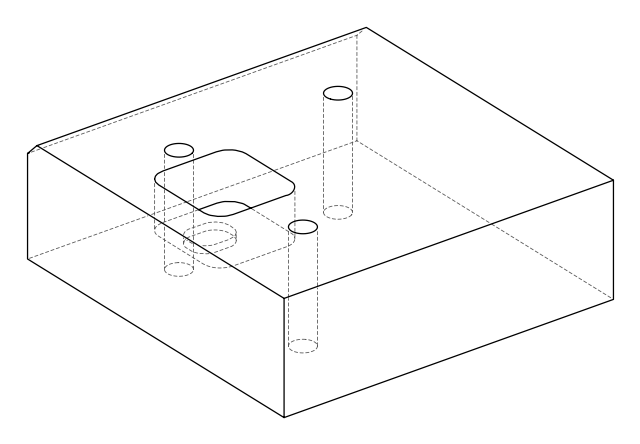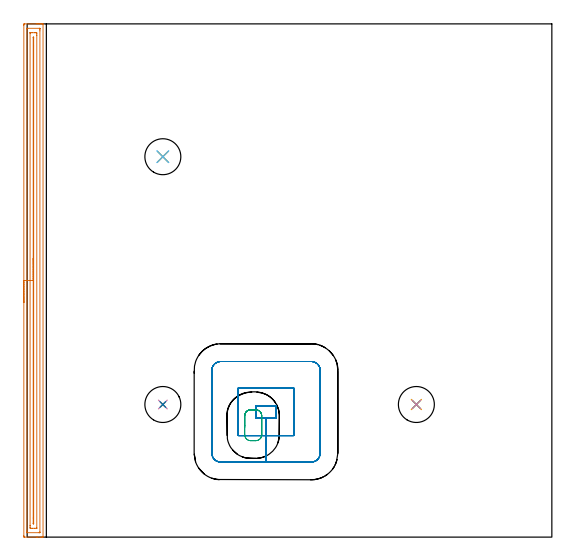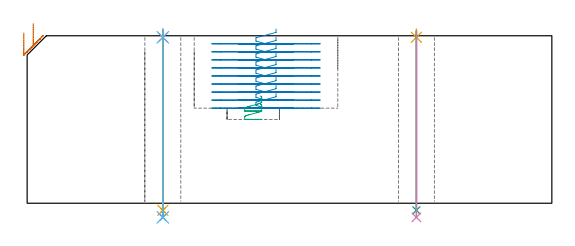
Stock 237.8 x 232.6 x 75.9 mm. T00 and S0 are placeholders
(PLAN: 12 operations, 8 tool changes, 16.9 min)
(1 AREA_MILL | FG_CHAMFER_SURFACE | UGT0205_001 | 7.6 min | 8808 mm3)
(2 MILL_RECTANGULAR_POCKET | POCKET_RECTANGULAR_STRAIGHT | NXT0201_012 | Follow Part, ap 4, ae 75% | 6.82 min | 127491 mm3)
(3 MILL_RECTANGULAR_POCKET_1 | POCKET_RECTANGULAR_STRAIGHT_1 | NXT0201_012 | Follow Part, ap 4, ae 75% | 0.38 min | 3123 mm3)
(4 SPOT_DRILL | STEP1HOLE | NXT0321_9005460120000 | 0.03 min | 7 mm3)
(5 SPOT_DRILL_1 | STEP1HOLE_1 | NXT0321_9005460120000 | 0.03 min | 2 mm3)
(6 SPOT_DRILL_2 | STEP1HOLE_2 | NXT0321_9005460120000 | 0.03 min | 4 mm3)
(7 DRILL_THROUGH_HOLE_INTO_CENTER | STEP1HOLE | NXT0301_065 | 0.33 min | 5252 mm3)
(8 DRILL_TO_ENLARGE_THROUGH_HOLE | STEP1HOLE | UGT0301_287 | 0.34 min | 10567 mm3)
(9 DRILL_THROUGH_HOLE_INTO_CENTER_1 | STEP1HOLE_1 | NXT0301_065 | 0.33 min | 5253 mm3)
(10 DRILL_TO_ENLARGE_THROUGH_HOLE_1 | STEP1HOLE_1 | UGT0301_287 | 0.34 min | 10572 mm3)
(11 DRILL_THROUGH_HOLE_INTO_CENTER_2 | STEP1HOLE_2 | NXT0301_065 | 0.33 min | 5254 mm3)
(12 DRILL_TO_ENLARGE_THROUGH_HOLE_2 | STEP1HOLE_2 | UGT0301_287 | 0.34 min | 10575 mm3)
(TOOL UGT0205_001 | Chamfer Mill 20 x 3 x 45 deg. | D20 FL50 Z2)
(TOOL NXT0201_012 | ENDMILL 16mm [2P460-1600-NA 1630] | D16 FL38 Z6)
(TOOL NXT0321_9005460120000 | NC Spot Drill, 142deg, 12mm, Carbide, Uncoated | D12 PA142 FL30 Z2)
(TOOL NXT0301_065 | Carbide Drill 9.4mm [860.1-0940-075A1-MM 2214] | D9.4 PA140 FL98 Z2)
(TOOL UGT0301_287 | Twist Drill 16.3 mm | D16.3 PA118 FL125 Z2)
(OP 1 AREA_MILL)
G17 G21 G94 G90
T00 M6
G54
G17 G0 G90 X-1.5 Y106.3 S1061 M3
G43 Z85.9 H0
Z77.2
G94 G1 Y106.338 Z76.328 F250.
Y106.452 Z75.464
Y106.641 Z74.612
Y106.903 Z73.78
Y107.237 Z72.974
Y107.64 Z72.2
Y108.109 Z71.464
Y108.64 Z70.772
Y109.229 Z70.129
Y109.872 Z69.54
Y110.564 Z69.008
Y111.3 Z68.54
Y112.074 Z68.137
Y112.88 Z67.803
Y113.712 Z67.541
Y114.564 Z67.352
Y115.428 Z67.238
Y116.3 Z67.2
X-1.499 Y231.983 Z67.201
X-1.497 Y232.386 Z67.202
X-1.492 Y232.59 Z67.205
X-1.1 Y232.6 Z67.597
X4.167 Z72.861
X4.709 Z73.406
X5.044 Z73.74
X5.587 Z74.283
X5.922 Z74.617
X6.593 Z75.292
X6.894 Z75.594
X7.049 Y232.598 Z75.742
X7.198 Y232.59 Z75.888
X7.2 Y232.429 Z75.9
Y0.171
X7.198 Y0.01 Z75.889
X7.049 Y0.002 Z75.741
X6.894 Y0. Z75.594
X6.593 Z75.293
X5.922 Z74.617
X4.709 Z73.406
X4.167 Z72.861
X-1.1 Y0.001 Z67.597
X-1.318 Y0.004 Z67.38
X-1.492 Y0.01 Z67.205
X-1.496 Y0.214 Z67.202
X-1.499 Y0.617 Z67.201
X-1.5 Y116.3 Z67.2
X-0.086 Z68.614
X-0.085 Y230.196 Z68.615
X-0.081 Y230.572 Z68.619
X-0.079 Y230.587 Z68.621
X-0.05 Y230.592 Z68.65
X0.021 Y230.597 Z68.721
X0.126 Y230.599 Z68.826
X0.259 Y230.6 Z68.959
X5.526 Z74.226
X5.712 Y230.598 Z74.412
X5.744 Y230.595 Z74.444
X5.773 Y230.591 Z74.473
X5.779 Y230.552 Z74.479
X5.784 Y230.337 Z74.484
X5.785 Y230.196 Z74.485
X5.786 Y229.442 Z74.486
X5.785 Y2.404 Z74.485
X5.781 Y2.028 Z74.481
X5.779 Y2.013 Z74.479
X5.749 Y2.008 Z74.449
X5.679 Y2.003 Z74.379
X5.574 Y2.001 Z74.274
X5.441 Y2. Z74.141
X0.175 Z68.875
X-0.012 Y2.002 Z68.688
X-0.044 Y2.005 Z68.656
X-0.073 Y2.009 Z68.627
X-0.079 Y2.048 Z68.621
X-0.084 Y2.263 Z68.616
X-0.085 Y2.404 Z68.615
X-0.086 Y3.158 Z68.614
Y116.3
X1.328 Z70.028
X1.329 Y228.409 Z70.029
X1.33 Y228.514 Z70.03
X1.332 Y228.565 Z70.032
X1.335 Y228.584 Z70.035
X1.353 Y228.593 Z70.053
X1.533 Y228.597 Z70.233
X2.224 Y228.6 Z70.924
X3.289 Z71.989
X3.98 Y228.599 Z72.68
X4.167 Y228.595 Z72.867
X4.348 Y228.59 Z73.048
X4.364 Y228.409 Z73.064
X4.368 Y228.205 Z73.068
X4.371 Y227.516 Z73.071
Y227.308
Y4.191
X4.37 Y4.086 Z73.07
X4.368 Y4.035 Z73.068
X4.365 Y4.016 Z73.065
X4.347 Y4.007 Z73.047
X4.167 Y4.003 Z72.867
X3.476 Y4. Z72.176
X2.411 Z71.111
X1.72 Y4.001 Z70.42
X1.533 Y4.004 Z70.233
X1.352 Y4.01 Z70.052
X1.336 Y4.191 Z70.036
X1.332 Y4.395 Z70.032
X1.329 Y5.084 Z70.029
Y5.292
X1.328 Y116.3 Z70.028
X2.743 Z71.443
Y226.285
X2.746 Y226.395 Z71.446
X2.753 Y226.59 Z71.453
X2.85 Y226.592 Z71.55
X2.947 Y226.59 Z71.647
X2.954 Y226.395 Z71.654
X2.956 Y226.285 Z71.656
X2.957 Y222.6 Z71.657
Y6.315
X2.954 Y6.206 Z71.654
X2.947 Y6.01 Z71.647
X2.85 Y6.008 Z71.55
X2.753 Y6.01 Z71.453
X2.746 Y6.206 Z71.446
X2.744 Y6.315 Z71.444
X2.743 Y8.657 Z71.443
Y116.3
Y117.172 Z71.481
Y118.037 Z71.595
Y118.888 Z71.783
Y119.72 Z72.046
Y120.526 Z72.38
Y121.3 Z72.782
Y122.036 Z73.251
Y122.728 Z73.782
Y123.371 Z74.372
Y123.96 Z75.015
Y124.492 Z75.707
Y124.96 Z76.443
Y125.363 Z77.216
Y125.697 Z78.022
Y125.959 Z78.854
Y126.148 Z79.706
Y126.262 Z80.571
Y126.3 Z81.443
G0 Z85.9
M5
M2
(OP 2 MILL_RECTANGULAR_POCKET)
G17 G21 G94 G90
T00 M6
G54
G17 G0 G90 X112.8 Y54.053 S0 M3
G43 Z85.9 H1
Z78.9
G94 G1 Y59.6 Z77.413 F250.
X103.7 Z74.975
Y54. Z73.475
X108.25 Z72.255
X112.8 F500.
Y59.6
X103.7
Y54.
X108.25
Y46.
X120.8
Y67.6
X95.7
Y46.
X108.25
Y34.
X128.8
G3 X132.8 Y38. R4.
G1 Y75.6
G3 X128.8 Y79.6 R4.
G1 X87.7
G3 X83.7 Y75.6 R4.
G1 Y38.
G3 X87.7 Y34. R4.
G1 X108.25
X109.25
G0 X112.8 Y54.053 Z75.255
G1 Y59.6 Z73.769 F250.
X103.7 Z71.331
Y54. Z69.83
X108.25 Z68.611
X112.8 F500.
Y59.6
X103.7
Y54.
X108.25
Y46.
X120.8
Y67.6
X95.7
Y46.
X108.25
Y34.
X128.8
G3 X132.8 Y38. R4.
G1 Y75.6
G3 X128.8 Y79.6 R4.
G1 X87.7
G3 X83.7 Y75.6 R4.
G1 Y38.
G3 X87.7 Y34. R4.
G1 X108.25
X109.25
G0 X112.8 Y54.053 Z71.611
G1 Y59.6 Z70.125 F250.
X103.7 Z67.686
Y54. Z66.186
X108.25 Z64.967
X112.8 F500.
Y59.6
X103.7
Y54.
X108.25
Y46.
X120.8
Y67.6
X95.7
Y46.
X108.25
Y34.
X128.8
G3 X132.8 Y38. R4.
G1 Y75.6
G3 X128.8 Y79.6 R4.
G1 X87.7
G3 X83.7 Y75.6 R4.
G1 Y38.
G3 X87.7 Y34. R4.
G1 X108.25
X109.25
G0 X112.8 Y54.053 Z67.967
G1 Y59.6 Z66.48 F250.
X103.7 Z64.042
Y54. Z62.541
X108.25 Z61.322
X112.8 F500.
Y59.6
X103.7
Y54.
X108.25
Y46.
X120.8
Y67.6
X95.7
Y46.
X108.25
Y34.
X128.8
G3 X132.8 Y38. R4.
G1 Y75.6
G3 X128.8 Y79.6 R4.
G1 X87.7
G3 X83.7 Y75.6 R4.
G1 Y38.
G3 X87.7 Y34. R4.
G1 X108.25
X109.25
G0 X112.8 Y54.053 Z64.322
G1 Y59.6 Z62.836 F250.
X103.7 Z60.397
Y54. Z58.897
X108.25 Z57.678
X112.8 F500.
Y59.6
X103.7
Y54.
X108.25
Y46.
X120.8
Y67.6
X95.7
Y46.
X108.25
Y34.
X128.8
G3 X132.8 Y38. R4.
G1 Y75.6
G3 X128.8 Y79.6 R4.
G1 X87.7
G3 X83.7 Y75.6 R4.
G1 Y38.
G3 X87.7 Y34. R4.
G1 X108.25
X109.25
G0 X112.8 Y54.053 Z60.678
G1 Y59.6 Z59.191 F250.
X103.7 Z56.753
Y54. Z55.252
X108.25 Z54.033
X112.8 F500.
Y59.6
X103.7
Y54.
X108.25
Y46.
X120.8
Y67.6
X95.7
Y46.
X108.25
Y34.
X128.8
G3 X132.8 Y38. R4.
G1 Y75.6
G3 X128.8 Y79.6 R4.
G1 X87.7
G3 X83.7 Y75.6 R4.
G1 Y38.
G3 X87.7 Y34. R4.
G1 X108.25
X109.25
G0 X112.8 Y54.053 Z57.033
G1 Y59.6 Z55.547 F250.
X103.7 Z53.109
Y54. Z51.608
X108.25 Z50.389
X112.8 F500.
Y59.6
X103.7
Y54.
X108.25
Y46.
X120.8
Y67.6
X95.7
Y46.
X108.25
Y34.
X128.8
G3 X132.8 Y38. R4.
G1 Y75.6
G3 X128.8 Y79.6 R4.
G1 X87.7
G3 X83.7 Y75.6 R4.
G1 Y38.
G3 X87.7 Y34. R4.
G1 X108.25
X109.25
G0 X112.8 Y54.053 Z53.389
G1 Y59.6 Z51.902 F250.
X103.7 Z49.464
Y54. Z47.964
X108.25 Z46.744
X112.8 F500.
Y59.6
X103.7
Y54.
X108.25
Y46.
X120.8
Y67.6
X95.7
Y46.
X108.25
Y34.
X128.8
G3 X132.8 Y38. R4.
G1 Y75.6
G3 X128.8 Y79.6 R4.
G1 X87.7
G3 X83.7 Y75.6 R4.
G1 Y38.
G3 X87.7 Y34. R4.
G1 X108.25
X109.25
G0 X112.8 Y54.053 Z49.744
G1 Y59.6 Z48.258 F250.
X103.7 Z45.82
Y54. Z44.319
X108.25 Z43.1
X112.8 F500.
Y59.6
X103.7
Y54.
X108.25
Y46.
X120.8
Y67.6
X95.7
Y46.
X108.25
Y34.
X128.8
G3 X132.8 Y38. R4.
G1 Y75.6
G3 X128.8 Y79.6 R4.
G1 X87.7
G3 X83.7 Y75.6 R4.
G1 Y38.
G3 X87.7 Y34. R4.
G1 X108.25
X109.25
G0 Z85.9
M5
M2
(OP 3 MILL_RECTANGULAR_POCKET_1)
G17 G21 G94 G90
T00 M6
G54
G17 G0 G90 X105.808 Y44.853 S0 M3
G43 Z85.9 H1
Z48.58
G94 G1 X105.915 Y45. Z48.531 F250.
X106.109 Y45.39 Z48.415
X106.239 Y45.805 Z48.298
X106.3 Y46.236 Z48.182
Y55.164 Z45.789
X106.239 Y55.595 Z45.672
X106.109 Y56.01 Z45.556
X105.915 Y56.4 Z45.439
X105.66 Y56.753 Z45.323
X105.353 Y57.06 Z45.206
X105. Y57.315 Z45.09
X104.61 Y57.509 Z44.973
X104.195 Y57.639 Z44.856
X103.764 Y57.7 Z44.74
X101.136 Z44.035
X100.705 Y57.639 Z43.919
X100.29 Y57.509 Z43.802
X99.9 Y57.315 Z43.686
X99.547 Y57.06 Z43.569
X99.24 Y56.753 Z43.453
X98.985 Y56.4 Z43.336
X98.791 Y56.01 Z43.219
X98.661 Y55.595 Z43.103
X98.6 Y55.164 Z42.986
Y50.7 Z41.79
Y46.4 F500.
G3 X101.3 Y43.7 R2.7
G1 X103.6
G3 X106.3 Y46.4 R2.7
G1 Y55.
G3 X103.6 Y57.7 R2.7
G1 X101.3
G3 X98.6 Y55. R2.7
G1 Y50.7
Y49.7
G0 X105.808 Y44.853 Z44.79
G1 X105.915 Y45. Z44.741 F250.
X106.109 Y45.39 Z44.625
X106.239 Y45.805 Z44.508
X106.3 Y46.236 Z44.392
Y55.164 Z41.999
X106.239 Y55.595 Z41.882
X106.109 Y56.01 Z41.766
X105.915 Y56.4 Z41.649
X105.66 Y56.753 Z41.533
X105.353 Y57.06 Z41.416
X105. Y57.315 Z41.3
X104.61 Y57.509 Z41.183
X104.195 Y57.639 Z41.066
X103.764 Y57.7 Z40.95
X101.136 Z40.245
X100.705 Y57.639 Z40.129
X100.29 Y57.509 Z40.012
X99.9 Y57.315 Z39.896
X99.547 Y57.06 Z39.779
X99.24 Y56.753 Z39.663
X98.985 Y56.4 Z39.546
X98.791 Y56.01 Z39.429
X98.661 Y55.595 Z39.313
X98.6 Y55.164 Z39.196
Y50.7 Z38.
Y46.4 F500.
G3 X101.3 Y43.7 R2.7
G1 X103.6
G3 X106.3 Y46.4 R2.7
G1 Y55.
G3 X103.6 Y57.7 R2.7
G1 X101.3
G3 X98.6 Y55. R2.7
G1 Y50.7
Y49.7
G0 Z85.9
M5
M2
(OP 4 SPOT_DRILL)
G17 G21 G94 G90
T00 M6
G54
G17 G0 G90 X61.5 Y60.1 S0 M3
G43 Z85.9 H0
G94 G81 G98 Z75.198 F250. R78.9
G80
M5
M2
(OP 5 SPOT_DRILL_1)
G17 G21 G94 G90
T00 M6
G54
G17 G0 G90 X176.4 Y60.1 S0 M3
G43 Z85.9 H0
G94 G81 G98 Z75.198 F250. R78.9
G80
M5
M2
(OP 6 SPOT_DRILL_2)
G17 G21 G94 G90
T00 M6
G54
G17 G0 G90 X61.5 Y172.4 S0 M3
G43 Z85.9 H0
G94 G81 G98 Z75.198 F250. R78.9
G80
M5
M2
(OP 7 DRILL_THROUGH_HOLE_INTO_CENTER)
G17 G21 G94 G90
T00 M6
G54
G17 G0 G90 X61.5 Y60.1 S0 M3
G43 Z85.9 H1
G94 G73 G98 Z-3.211 F250. Q8.79 R77.9
G80
M5
M2
(OP 8 DRILL_TO_ENLARGE_THROUGH_HOLE)
G17 G21 G94 G90
T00 M6
G54
G17 G0 G90 X61.5 Y60.1 S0 M3
G43 Z85.9 H0
G94 G73 G98 Z-6.397 F250. Q13.716 R77.9
G80
M5
M2
(OP 9 DRILL_THROUGH_HOLE_INTO_CENTER_1)
G17 G21 G94 G90
T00 M6
G54
G17 G0 G90 X176.4 Y60.1 S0 M3
G43 Z85.9 H1
G94 G73 G98 Z-3.211 F250. Q8.79 R77.9
G80
M5
M2
(OP 10 DRILL_TO_ENLARGE_THROUGH_HOLE_1)
G17 G21 G94 G90
T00 M6
G54
G17 G0 G90 X176.4 Y60.1 S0 M3
G43 Z85.9 H0
G94 G73 G98 Z-6.397 F250. Q13.716 R77.9
G80
M5
M2
(OP 11 DRILL_THROUGH_HOLE_INTO_CENTER_2)
G17 G21 G94 G90
T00 M6
G54
G17 G0 G90 X61.5 Y172.4 S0 M3
G43 Z85.9 H1
G94 G73 G98 Z-3.211 F250. Q8.79 R77.9
G80
M5
M2
(OP 12 DRILL_TO_ENLARGE_THROUGH_HOLE_2)
G17 G21 G94 G90
T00 M6
G54
G17 G0 G90 X61.5 Y172.4 S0 M3
G43 Z85.9 H0
G94 G73 G98 Z-6.397 F250. Q13.716 R77.9
G80
M5
M2
